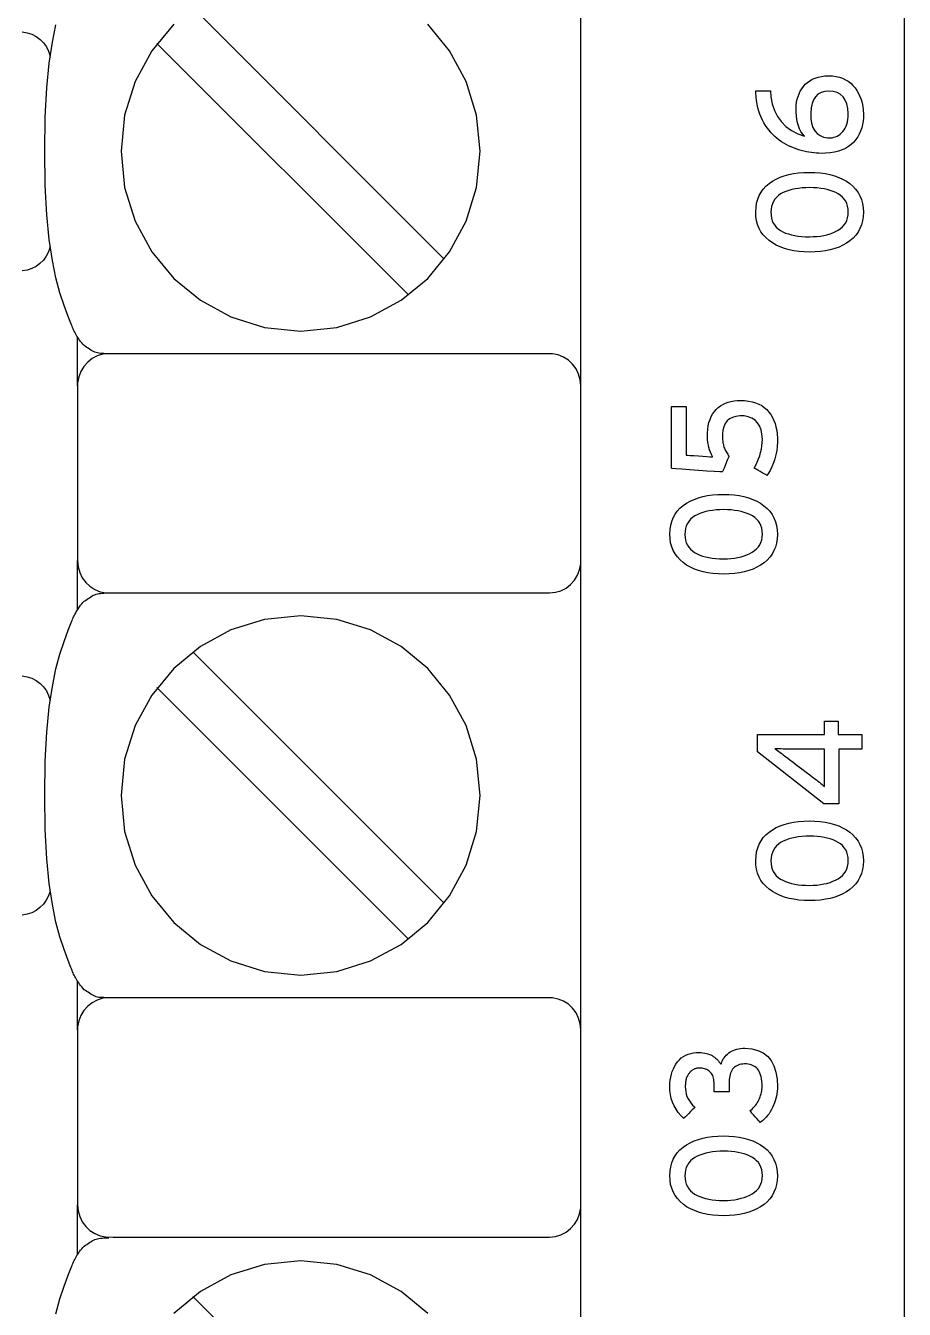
# Model space of a CAD drawing. Extents: x 1 to 47.7, y 0.2 to 33.3.
# Drawn here: x 32.745 to 33.563, y 3.557 to 4.752 of the extents above; entities that cross this region are included whole.
import ezdxf

# ---------------------------------------------------------------- set-up
doc = ezdxf.new("R2010")
doc.units = 0
doc.header["$MEASUREMENT"] = 0
doc.layers.add('4_0_____DWG', color=7, linetype='CONTINUOUS')

msp = doc.modelspace()

# ---------------------------------------------------------------- linework, layer by layer
at = {"layer": '4_0_____DWG'}
for points in [[(33.2621, 3.5129), (33.2621, 3.6054), (33.2621, 3.7045), (33.2621, 3.8098), (33.2621, 3.921), (33.2621, 4.0374), (33.2621, 4.1588), (33.2621, 4.2846), (33.2621, 4.4145), (33.2621, 4.5479), (33.2621, 4.6844), (33.2621, 4.8236)], [(33.5634, 4.8073), (33.5634, 4.7009), (33.5634, 4.5962), (33.5634, 4.4934), (33.5634, 4.3925), (33.5634, 4.2936), (33.5634, 4.1967), (33.5634, 4.102), (33.5634, 4.0093), (33.5634, 3.919), (33.5634, 3.8309), (33.5634, 3.7452), (33.5634, 3.6619), (33.5634, 3.581), (33.5634, 3.5028)], [(33.135, 4.5349), (32.9007, 4.7692)], [(32.8226, 4.4468), (32.8211, 4.4468), (32.8195, 4.4468), (32.8179, 4.4469), (32.8163, 4.447), (32.8148, 4.4471), (32.8133, 4.4472), (32.8119, 4.4475), (32.8107, 4.4478), (32.8096, 4.4482), (32.8083, 4.4488), (32.8071, 4.4495), (32.8058, 4.4502), (32.8045, 4.451), (32.8033, 4.4519), (32.802, 4.4527), (32.8007, 4.4535), (32.7995, 4.4543), (32.7983, 4.4556), (32.7973, 4.4569), (32.7963, 4.4582), (32.7953, 4.4594), (32.7945, 4.4607), (32.7937, 4.4619), (32.7929, 4.4631), (32.7922, 4.4643), (32.7915, 4.4656), (32.7909, 4.4668), (32.7904, 4.4678), (32.7898, 4.4689), (32.7893, 4.47), (32.7888, 4.4711), (32.7883, 4.4723), (32.7877, 4.4736), (32.7871, 4.4751), (32.7846, 4.4814), (32.7808, 4.4917), (32.777, 4.5035), (32.7733, 4.5173), (32.77, 4.5337), (32.7671, 4.5531), (32.7648, 4.5762), (32.7633, 4.6034), (32.7628, 4.6353), (32.7633, 4.6671), (32.7648, 4.6943), (32.7671, 4.7174), (32.77, 4.7369), (32.7733, 4.7532)], [(32.883, 4.7536), (32.8625, 4.7288), (32.847, 4.7004), (32.8373, 4.669), (32.8339, 4.6353), (32.8373, 4.6016), (32.847, 4.5702), (32.8625, 4.5417), (32.883, 4.5169), (32.9078, 4.4965), (32.9362, 4.4811), (32.9676, 4.4713), (33.0013, 4.4679), (33.035, 4.4713), (33.0664, 4.4811), (33.0948, 4.4965), (33.1195, 4.5169), (33.1399, 4.5417), (33.1553, 4.5702), (33.165, 4.6016), (33.1684, 4.6353), (33.165, 4.669), (33.1553, 4.7004), (33.1399, 4.7288), (33.1195, 4.7536)], [(32.7418, 4.7466), (32.7464, 4.7458), (32.7508, 4.7444), (32.7549, 4.7423), (32.7585, 4.7396), (32.7617, 4.7363), (32.7644, 4.7326), (32.7665, 4.7285), (32.7679, 4.724)], [(33.1016, 4.5015), (32.8673, 4.7358)], [(32.7679, 4.5462), (32.7664, 4.5418), (32.7643, 4.5377), (32.7616, 4.534), (32.7584, 4.5308), (32.7548, 4.5281), (32.7508, 4.526), (32.7464, 4.5246), (32.7418, 4.5239)], [(32.7934, 4.4168), (32.7934, 4.4624)], [(32.7934, 4.2084), (32.7934, 4.254)], [(32.8226, 3.8468), (32.8211, 3.8468), (32.8195, 3.8468), (32.8179, 3.8469), (32.8163, 3.847), (32.8148, 3.8471), (32.8133, 3.8472), (32.8119, 3.8475), (32.8107, 3.8478), (32.8096, 3.8482), (32.8083, 3.8488), (32.8071, 3.8495), (32.8058, 3.8502), (32.8045, 3.851), (32.8033, 3.8519), (32.802, 3.8527), (32.8007, 3.8535), (32.7995, 3.8543), (32.7983, 3.8556), (32.7973, 3.8569), (32.7963, 3.8581), (32.7953, 3.8594), (32.7945, 3.8607), (32.7937, 3.8619), (32.7929, 3.8631), (32.7922, 3.8643), (32.7915, 3.8656), (32.7909, 3.8667), (32.7904, 3.8678), (32.7898, 3.8689), (32.7893, 3.87), (32.7888, 3.8711), (32.7883, 3.8723), (32.7877, 3.8736), (32.7871, 3.8751), (32.7846, 3.8814), (32.7808, 3.8917), (32.777, 3.9035), (32.7733, 3.9173), (32.77, 3.9337), (32.7671, 3.9531), (32.7648, 3.9762), (32.7633, 4.0034), (32.7628, 4.0353), (32.7633, 4.0671), (32.7648, 4.0943), (32.7671, 4.1174), (32.77, 4.1369), (32.7733, 4.1532), (32.777, 4.167), (32.7808, 4.1788), (32.7846, 4.1891), (32.7871, 4.1954), (32.7877, 4.1969), (32.7883, 4.1983), (32.7888, 4.1995), (32.7893, 4.2006), (32.7898, 4.2016), (32.7904, 4.2027), (32.7909, 4.2038), (32.7915, 4.2049), (32.7922, 4.2062), (32.7929, 4.2074), (32.7937, 4.2086), (32.7945, 4.2099), (32.7953, 4.2111), (32.7963, 4.2124), (32.7973, 4.2137), (32.7983, 4.215), (32.7995, 4.2162), (32.8007, 4.217), (32.802, 4.2178), (32.8033, 4.2187), (32.8045, 4.2195), (32.8058, 4.2203), (32.8071, 4.2211), (32.8083, 4.2217), (32.8096, 4.2223), (32.8107, 4.2228), (32.8119, 4.2231), (32.8133, 4.2233), (32.8148, 4.2235), (32.8163, 4.2237), (32.8179, 4.2238), (32.8195, 4.2239), (32.8211, 4.2239), (32.8226, 4.2239)], [(33.135, 3.9349), (32.9007, 4.1692)], [(32.7418, 4.1466), (32.7464, 4.1458), (32.7508, 4.1444), (32.7549, 4.1423), (32.7585, 4.1396), (32.7617, 4.1363), (32.7644, 4.1326), (32.7665, 4.1285), (32.7679, 4.124)], [(33.1016, 3.9015), (32.8673, 4.1358)], [(33.5019, 4.0921), (33.5238, 4.0921), (33.5238, 4.0784), (33.5024, 4.0784), (33.5024, 4.0274), (33.4885, 4.0274), (33.4266, 4.0759), (33.4266, 4.0921), (33.4891, 4.0921), (33.4891, 4.1045), (33.5019, 4.1045), (33.5019, 4.0921)], [(32.7679, 3.9462), (32.7664, 3.9418), (32.7643, 3.9377), (32.7616, 3.934), (32.7584, 3.9308), (32.7548, 3.9281), (32.7508, 3.926), (32.7464, 3.9246), (32.7418, 3.9239)], [(32.7934, 3.8168), (32.7934, 3.8624)], [(32.7934, 3.6084), (32.7934, 3.6539)], [(32.7733, 3.5525), (32.777, 3.5663), (32.7808, 3.5781), (32.7846, 3.5883), (32.7871, 3.5947), (32.7877, 3.5962), (32.7883, 3.5975), (32.7888, 3.5987), (32.7893, 3.5998), (32.7898, 3.6009), (32.7904, 3.6019), (32.7909, 3.603), (32.7915, 3.6042), (32.7922, 3.6054), (32.7929, 3.6067), (32.7937, 3.6079), (32.7945, 3.6091), (32.7953, 3.6104), (32.7963, 3.6116), (32.7973, 3.6129), (32.7983, 3.6142), (32.7995, 3.6154), (32.8007, 3.6162), (32.802, 3.6171), (32.8033, 3.6179), (32.8045, 3.6187), (32.8058, 3.6195), (32.8071, 3.6203), (32.8083, 3.621), (32.8096, 3.6216), (32.8107, 3.622), (32.8119, 3.6223), (32.8133, 3.6226), (32.8148, 3.6228), (32.8163, 3.6229), (32.8179, 3.6231), (32.8195, 3.6231), (32.8211, 3.6232), (32.8226, 3.6232)], [(33.1195, 3.5528), (33.0948, 3.5733), (33.0664, 3.5887), (33.035, 3.5984), (33.0013, 3.6018), (32.9676, 3.5984), (32.9362, 3.5887), (32.9078, 3.5733), (32.883, 3.5528)], [(33.135, 3.3342), (32.9007, 3.5684)]]:
    msp.add_lwpolyline(points, dxfattribs=at)
for points in [[(33.4929, 4.7056), (33.4965, 4.7055), (33.4998, 4.705), (33.503, 4.7043), (33.5059, 4.7033), (33.5086, 4.702), (33.5112, 4.7005), (33.5135, 4.6987), (33.5156, 4.6966), (33.5176, 4.6943), (33.5193, 4.6919), (33.5208, 4.6892), (33.5221, 4.6864), (33.5232, 4.6835), (33.5241, 4.6804), (33.5247, 4.6771), (33.5251, 4.6737), (33.5253, 4.6702), (33.5253, 4.6667), (33.525, 4.6634), (33.5245, 4.6602), (33.5237, 4.6571), (33.5227, 4.6542), (33.5215, 4.6514), (33.52, 4.6488), (33.5182, 4.6463), (33.5163, 4.6439), (33.514, 4.6417), (33.5115, 4.6397), (33.5087, 4.638), (33.5055, 4.6366), (33.5021, 4.6354), (33.4984, 4.6345), (33.4944, 4.6339), (33.4901, 4.6335), (33.486, 4.6334), (33.4838, 4.6335), (33.4815, 4.6336), (33.4792, 4.6338), (33.4769, 4.6341), (33.4745, 4.6345), (33.4722, 4.6349), (33.4698, 4.6355), (33.4674, 4.6361), (33.465, 4.6368), (33.4626, 4.6376), (33.4603, 4.6384), (33.458, 4.6394), (33.4557, 4.6405), (33.4535, 4.6416), (33.4513, 4.6429), (33.4491, 4.6442), (33.447, 4.6457), (33.4449, 4.6473), (33.4429, 4.649), (33.441, 4.6509), (33.4392, 4.6529), (33.4374, 4.6549), (33.4358, 4.6571), (33.4342, 4.6594), (33.4327, 4.6618), (33.4313, 4.6643), (33.43, 4.667), (33.4289, 4.6698), (33.4279, 4.6728), (33.4271, 4.6759), (33.4264, 4.6791), (33.4258, 4.6825), (33.4254, 4.6861), (33.4251, 4.6898), (33.4251, 4.6918), (33.4261, 4.6918), (33.4277, 4.6918), (33.4298, 4.6918), (33.4321, 4.6918), (33.4345, 4.6918), (33.4365, 4.6918), (33.438, 4.6918), (33.4387, 4.6918), (33.4392, 4.6861), (33.4404, 4.6794), (33.4425, 4.6732), (33.4453, 4.6676), (33.4489, 4.6627), (33.4532, 4.6583), (33.4584, 4.6546), (33.4643, 4.6515), (33.4703, 4.6494), (33.4686, 4.6515), (33.4671, 4.6538), (33.4658, 4.6563), (33.4648, 4.659), (33.4639, 4.6619), (33.4633, 4.665), (33.4629, 4.6683), (33.4626, 4.6718), (33.4626, 4.6752), (33.4628, 4.6782), (33.4631, 4.681), (33.4637, 4.6838), (33.4645, 4.6864), (33.4654, 4.6889), (33.4665, 4.6913), (33.4679, 4.6936), (33.4694, 4.6957), (33.4712, 4.6978), (33.4731, 4.6995), (33.4753, 4.7011), (33.4777, 4.7024), (33.4804, 4.7036), (33.4832, 4.7044), (33.4862, 4.7051), (33.4895, 4.7055)], [(33.4932, 4.6914), (33.4893, 4.691), (33.4859, 4.69), (33.483, 4.6884), (33.4807, 4.6862), (33.4788, 4.6833), (33.4775, 4.6799), (33.4766, 4.6758), (33.4763, 4.671), (33.4765, 4.666), (33.4771, 4.6615), (33.4783, 4.6576), (33.48, 4.6544), (33.4822, 4.6518), (33.4849, 4.6499), (33.4881, 4.6486), (33.4918, 4.6479), (33.4945, 4.6478), (33.4962, 4.648), (33.4978, 4.6484), (33.4994, 4.6489), (33.5009, 4.6495), (33.5024, 4.6504), (33.5037, 4.6514), (33.505, 4.6525), (33.5063, 4.6539), (33.5074, 4.6554), (33.5084, 4.657), (33.5093, 4.6588), (33.51, 4.6607), (33.5105, 4.6627), (33.5109, 4.665), (33.5111, 4.6673), (33.5112, 4.6704), (33.5108, 4.6753), (33.5098, 4.6795), (33.5083, 4.6831), (33.5064, 4.6861), (33.5038, 4.6884), (33.5008, 4.69), (33.4973, 4.6911)], [(33.475, 4.6157), (33.4801, 4.6156), (33.4851, 4.6152), (33.4897, 4.6146), (33.4942, 4.6136), (33.4983, 4.6125), (33.5023, 4.611), (33.506, 4.6093), (33.5095, 4.6074), (33.5127, 4.6052), (33.5156, 4.6027), (33.5181, 4.6), (33.5203, 4.597), (33.522, 4.5938), (33.5234, 4.5903), (33.5244, 4.5866), (33.5251, 4.5827), (33.5253, 4.5785), (33.5251, 4.5743), (33.5244, 4.5704), (33.5234, 4.5667), (33.522, 4.5633), (33.5203, 4.5601), (33.5182, 4.5572), (33.5157, 4.5545), (33.5128, 4.552), (33.5097, 4.5498), (33.5062, 4.5478), (33.5026, 4.5461), (33.4986, 4.5447), (33.4945, 4.5435), (33.49, 4.5426), (33.4854, 4.542), (33.4804, 4.5416), (33.4753, 4.5415), (33.4701, 4.5416), (33.4652, 4.542), (33.4605, 4.5427), (33.4561, 4.5436), (33.4519, 4.5448), (33.4479, 4.5462), (33.4442, 4.5479), (33.4407, 4.5499), (33.4375, 4.5521), (33.4346, 4.5546), (33.4321, 4.5574), (33.4299, 4.5603), (33.4282, 4.5635), (33.4268, 4.567), (33.4259, 4.5706), (33.4252, 4.5746), (33.425, 4.5787), (33.4253, 4.5829), (33.4259, 4.5869), (33.4269, 4.5906), (33.4282, 4.594), (33.43, 4.5972), (33.4321, 4.6002), (33.4345, 4.6029), (33.4374, 4.6053), (33.4406, 4.6075), (33.444, 4.6094), (33.4477, 4.6111), (33.4516, 4.6125), (33.4558, 4.6137), (33.4602, 4.6146), (33.4649, 4.6152), (33.4698, 4.6156)], [(33.4753, 4.6015), (33.4717, 4.6014), (33.4682, 4.6012), (33.4649, 4.6008), (33.4617, 4.6003), (33.4587, 4.5997), (33.4559, 4.5989), (33.4532, 4.5979), (33.4506, 4.5968), (33.4482, 4.5956), (33.4461, 4.5941), (33.4443, 4.5924), (33.4427, 4.5906), (33.4415, 4.5886), (33.4405, 4.5863), (33.4397, 4.5839), (33.4393, 4.5813), (33.4391, 4.5785), (33.4393, 4.5757), (33.4397, 4.5731), (33.4404, 4.5707), (33.4414, 4.5685), (33.4427, 4.5665), (33.4442, 4.5647), (33.446, 4.5631), (33.4481, 4.5616), (33.4504, 4.5603), (33.4529, 4.5592), (33.4556, 4.5583), (33.4584, 4.5575), (33.4614, 4.5568), (33.4646, 4.5563), (33.4679, 4.5559), (33.4714, 4.5557), (33.475, 4.5557), (33.4786, 4.5558), (33.482, 4.556), (33.4853, 4.5564), (33.4885, 4.5569), (33.4914, 4.5576), (33.4943, 4.5585), (33.4969, 4.5594), (33.4994, 4.5606), (33.5018, 4.5619), (33.504, 4.5633), (33.5059, 4.565), (33.5075, 4.5668), (33.5088, 4.5688), (33.5098, 4.571), (33.5106, 4.5734), (33.511, 4.576), (33.5112, 4.5787), (33.511, 4.5815), (33.5106, 4.5841), (33.5099, 4.5866), (33.5088, 4.5888), (33.5075, 4.5908), (33.506, 4.5926), (33.5041, 4.5943), (33.5019, 4.5957), (33.4996, 4.5969), (33.4971, 4.598), (33.4945, 4.5989), (33.4917, 4.5997), (33.4887, 4.6003), (33.4856, 4.6008), (33.4823, 4.6012), (33.4789, 4.6014)], [(32.8226, 4.4468), (32.817, 4.4463), (32.8118, 4.4447), (32.8071, 4.4422), (32.8029, 4.4389), (32.7993, 4.435), (32.7965, 4.4303), (32.7945, 4.4252), (32.7935, 4.4197), (32.7934, 4.4152), (32.7934, 4.4034), (32.7934, 4.3828), (32.7934, 4.3567), (32.7934, 4.3282), (32.7934, 4.3005), (32.7934, 4.2768), (32.7934, 4.2602), (32.7934, 4.254), (32.7939, 4.2483), (32.7954, 4.2429), (32.7978, 4.238), (32.801, 4.2337), (32.8049, 4.2301), (32.8094, 4.2272), (32.8144, 4.2251), (32.8198, 4.2241), (32.8267, 4.2239), (32.8564, 4.2239), (32.9082, 4.2239), (32.974, 4.2239), (33.0458, 4.2239), (33.1156, 4.2239), (33.1754, 4.2239), (33.2172, 4.2239), (33.2329, 4.2239), (33.2384, 4.2245), (33.2436, 4.226), (33.2484, 4.2285), (33.2526, 4.2318), (33.2562, 4.2358), (33.259, 4.2404), (33.261, 4.2455), (33.262, 4.2511), (33.2621, 4.2556), (33.2621, 4.2674), (33.2621, 4.2879), (33.2621, 4.314), (33.2621, 4.3426), (33.2621, 4.3703), (33.2621, 4.394), (33.2621, 4.4106), (33.2621, 4.4168), (33.2616, 4.4225), (33.2601, 4.4278), (33.2577, 4.4327), (33.2545, 4.437), (33.2506, 4.4407), (33.2461, 4.4436), (33.2411, 4.4456), (33.2357, 4.4467), (33.2288, 4.4468), (33.1991, 4.4468), (33.1473, 4.4468), (33.0815, 4.4468), (33.0097, 4.4468), (32.9399, 4.4468), (32.8801, 4.4468), (32.8383, 4.4468)], [(33.4107, 4.4033), (33.4146, 4.4031), (33.4183, 4.4027), (33.4217, 4.402), (33.4249, 4.4011), (33.4278, 4.3999), (33.4306, 4.3984), (33.433, 4.3967), (33.4353, 4.3947), (33.4373, 4.3924), (33.439, 4.39), (33.4406, 4.3874), (33.4419, 4.3846), (33.443, 4.3817), (33.4439, 4.3786), (33.4446, 4.3753), (33.445, 4.3718), (33.4453, 4.3682), (33.4453, 4.3643), (33.445, 4.3604), (33.4446, 4.3565), (33.4438, 4.3526), (33.4428, 4.3489), (33.4416, 4.3452), (33.4401, 4.3415), (33.4384, 4.338), (33.4364, 4.3345), (33.4355, 4.3334), (33.4346, 4.334), (33.433, 4.3348), (33.4311, 4.3359), (33.4291, 4.3371), (33.4271, 4.3382), (33.4254, 4.3392), (33.4242, 4.3399), (33.4237, 4.3402), (33.4251, 4.3428), (33.4265, 4.3457), (33.4277, 4.3487), (33.4288, 4.3517), (33.4296, 4.3547), (33.4303, 4.3577), (33.4308, 4.3608), (33.4311, 4.3638), (33.4312, 4.3671), (33.4308, 4.3718), (33.43, 4.376), (33.4286, 4.3795), (33.4267, 4.3825), (33.4244, 4.3849), (33.4215, 4.3868), (33.4181, 4.3881), (33.4143, 4.3888), (33.4101, 4.3888), (33.4065, 4.3884), (33.4034, 4.3874), (33.4007, 4.386), (33.3985, 4.3841), (33.3967, 4.3817), (33.3954, 4.3788), (33.3945, 4.3755), (33.3941, 4.3717), (33.394, 4.3691), (33.3941, 4.3678), (33.3942, 4.3665), (33.3943, 4.3653), (33.3944, 4.3641), (33.3946, 4.363), (33.3949, 4.3619), (33.3951, 4.3608), (33.3954, 4.3598), (33.3958, 4.3588), (33.3963, 4.3578), (33.3967, 4.3569), (33.3972, 4.356), (33.3977, 4.355), (33.3983, 4.3542), (33.3989, 4.3533), (33.3995, 4.3524), (33.4001, 4.3516), (33.3999, 4.351), (33.3993, 4.3496), (33.3985, 4.3475), (33.3975, 4.3451), (33.3965, 4.3425), (33.3955, 4.3401), (33.3947, 4.3382), (33.3942, 4.3369), (33.3939, 4.3366), (33.3915, 4.3367), (33.3864, 4.3371), (33.3795, 4.3375), (33.3716, 4.3381), (33.3636, 4.3386), (33.3563, 4.3391), (33.3505, 4.3395), (33.3471, 4.3397), (33.3466, 4.3402), (33.3466, 4.344), (33.3466, 4.3507), (33.3466, 4.3595), (33.3466, 4.3693), (33.3466, 4.3789), (33.3466, 4.3875), (33.3466, 4.394), (33.3466, 4.3974), (33.3468, 4.3976), (33.3479, 4.3976), (33.3496, 4.3976), (33.3518, 4.3976), (33.3541, 4.3976), (33.3564, 4.3976), (33.3584, 4.3976), (33.3598, 4.3976), (33.3604, 4.3976), (33.3604, 4.3963), (33.3604, 4.3923), (33.3604, 4.3862), (33.3604, 4.3789), (33.3604, 4.3712), (33.3604, 4.3639), (33.3604, 4.3578), (33.3604, 4.3537), (33.3604, 4.3524), (33.3615, 4.3523), (33.364, 4.3521), (33.3675, 4.3519), (33.3716, 4.3516), (33.3758, 4.3512), (33.3796, 4.351), (33.3827, 4.3507), (33.3847, 4.3506), (33.3847, 4.3511), (33.3837, 4.353), (33.3828, 4.355), (33.3821, 4.3571), (33.3814, 4.3594), (33.3809, 4.3617), (33.3805, 4.3642), (33.3802, 4.3669), (33.3801, 4.3696), (33.3801, 4.3729), (33.3804, 4.3764), (33.3808, 4.3797), (33.3815, 4.3827), (33.3825, 4.3856), (33.3836, 4.3882), (33.3849, 4.3906), (33.3865, 4.3928), (33.3882, 4.3948), (33.3902, 4.3966), (33.3923, 4.3982), (33.3945, 4.3995), (33.3969, 4.4007), (33.3994, 4.4016), (33.402, 4.4023), (33.4048, 4.4029), (33.4077, 4.4032)], [(33.395, 4.3157), (33.4001, 4.3156), (33.405, 4.3152), (33.4097, 4.3146), (33.4141, 4.3136), (33.4183, 4.3125), (33.4223, 4.311), (33.426, 4.3094), (33.4295, 4.3074), (33.4327, 4.3052), (33.4356, 4.3027), (33.4381, 4.3), (33.4402, 4.297), (33.442, 4.2938), (33.4434, 4.2903), (33.4444, 4.2866), (33.445, 4.2827), (33.4453, 4.2785), (33.445, 4.2743), (33.4444, 4.2704), (33.4434, 4.2667), (33.442, 4.2633), (33.4403, 4.2601), (33.4382, 4.2572), (33.4357, 4.2545), (33.4328, 4.252), (33.4296, 4.2498), (33.4262, 4.2478), (33.4225, 4.2462), (33.4186, 4.2447), (33.4144, 4.2436), (33.41, 4.2426), (33.4053, 4.242), (33.4004, 4.2416), (33.3953, 4.2415), (33.3901, 4.2416), (33.3852, 4.242), (33.3805, 4.2427), (33.376, 4.2436), (33.3718, 4.2448), (33.3679, 4.2462), (33.3642, 4.2479), (33.3607, 4.2499), (33.3574, 4.2522), (33.3546, 4.2546), (33.3521, 4.2574), (33.3499, 4.2603), (33.3482, 4.2635), (33.3468, 4.267), (33.3458, 4.2706), (33.3452, 4.2746), (33.345, 4.2787), (33.3452, 4.2829), (33.3459, 4.2869), (33.3469, 4.2906), (33.3482, 4.294), (33.3499, 4.2972), (33.352, 4.3002), (33.3545, 4.3029), (33.3573, 4.3053), (33.3605, 4.3075), (33.364, 4.3094), (33.3677, 4.3111), (33.3716, 4.3125), (33.3758, 4.3137), (33.3802, 4.3146), (33.3849, 4.3152), (33.3898, 4.3156)], [(33.3953, 4.3015), (33.3916, 4.3014), (33.3882, 4.3012), (33.3849, 4.3008), (33.3817, 4.3003), (33.3787, 4.2997), (33.3758, 4.2989), (33.3731, 4.2979), (33.3706, 4.2968), (33.3682, 4.2956), (33.3661, 4.2941), (33.3643, 4.2925), (33.3627, 4.2906), (33.3614, 4.2886), (33.3604, 4.2863), (33.3597, 4.2839), (33.3593, 4.2813), (33.3591, 4.2785), (33.3593, 4.2757), (33.3597, 4.2731), (33.3604, 4.2707), (33.3614, 4.2685), (33.3627, 4.2665), (33.3642, 4.2647), (33.366, 4.2631), (33.3681, 4.2616), (33.3704, 4.2604), (33.3729, 4.2592), (33.3756, 4.2583), (33.3784, 4.2575), (33.3814, 4.2568), (33.3845, 4.2563), (33.3879, 4.2559), (33.3913, 4.2558), (33.395, 4.2557), (33.3986, 4.2558), (33.402, 4.256), (33.4053, 4.2564), (33.4084, 4.2569), (33.4114, 4.2576), (33.4142, 4.2585), (33.4169, 4.2595), (33.4194, 4.2606), (33.4218, 4.2619), (33.424, 4.2633), (33.4259, 4.265), (33.4275, 4.2668), (33.4288, 4.2688), (33.4298, 4.271), (33.4306, 4.2734), (33.431, 4.276), (33.4312, 4.2787), (33.431, 4.2815), (33.4306, 4.2842), (33.4298, 4.2866), (33.4288, 4.2888), (33.4275, 4.2908), (33.4259, 4.2926), (33.4241, 4.2943), (33.4219, 4.2957), (33.4196, 4.2969), (33.4171, 4.298), (33.4144, 4.2989), (33.4116, 4.2997), (33.4087, 4.3004), (33.4056, 4.3008), (33.4023, 4.3012), (33.3988, 4.3014)], [(33.0013, 3.8679), (33.035, 3.8713), (33.0664, 3.8811), (33.0948, 3.8965), (33.1195, 3.9169), (33.1399, 3.9417), (33.1553, 3.9702), (33.165, 4.0016), (33.1684, 4.0353), (33.165, 4.069), (33.1553, 4.1004), (33.1399, 4.1288), (33.1195, 4.1536), (33.0948, 4.174), (33.0664, 4.1895), (33.035, 4.1992), (33.0013, 4.2026), (32.9676, 4.1992), (32.9362, 4.1895), (32.9078, 4.174), (32.883, 4.1536), (32.8625, 4.1288), (32.847, 4.1004), (32.8373, 4.069), (32.8339, 4.0353), (32.8373, 4.0016), (32.847, 3.9702), (32.8625, 3.9417), (32.883, 3.9169), (32.9078, 3.8965), (32.9362, 3.8811), (32.9676, 3.8713)], [(33.4429, 4.0787), (33.4441, 4.078), (33.4453, 4.0771), (33.4465, 4.0762), (33.4478, 4.0752), (33.4492, 4.0742), (33.4507, 4.0731), (33.4522, 4.072), (33.4538, 4.0708), (33.4548, 4.07), (33.4567, 4.0686), (33.4598, 4.0663), (33.4637, 4.0633), (33.4679, 4.0601), (33.472, 4.057), (33.4754, 4.0544), (33.4777, 4.0527), (33.4786, 4.052), (33.4801, 4.0508), (33.4816, 4.0497), (33.483, 4.0486), (33.4843, 4.0475), (33.4856, 4.0465), (33.4868, 4.0455), (33.4879, 4.0445), (33.489, 4.0436), (33.4892, 4.0444), (33.4892, 4.046), (33.4892, 4.0477), (33.4892, 4.0494), (33.4892, 4.0512), (33.4892, 4.0531), (33.4892, 4.055), (33.4891, 4.057), (33.4891, 4.0585), (33.4891, 4.0597), (33.4891, 4.0621), (33.4891, 4.0652), (33.4891, 4.0687), (33.4891, 4.0721), (33.4891, 4.0752), (33.4891, 4.0774), (33.4891, 4.0783), (33.4883, 4.0784), (33.4856, 4.0784), (33.4815, 4.0784), (33.4767, 4.0784), (33.4717, 4.0784), (33.467, 4.0784), (33.4633, 4.0784), (33.4611, 4.0784), (33.4597, 4.0784), (33.4573, 4.0784), (33.455, 4.0784), (33.4528, 4.0785), (33.4506, 4.0785), (33.4486, 4.0786), (33.4466, 4.0786), (33.4447, 4.0787)], [(33.475, 4.0116), (33.4801, 4.0114), (33.4851, 4.011), (33.4897, 4.0104), (33.4942, 4.0095), (33.4983, 4.0083), (33.5023, 4.0069), (33.506, 4.0052), (33.5095, 4.0032), (33.5127, 4.001), (33.5156, 3.9985), (33.5181, 3.9958), (33.5203, 3.9928), (33.522, 3.9896), (33.5234, 3.9862), (33.5244, 3.9825), (33.5251, 3.9785), (33.5253, 3.9743), (33.5251, 3.9701), (33.5244, 3.9662), (33.5234, 3.9625), (33.522, 3.9591), (33.5203, 3.9559), (33.5182, 3.953), (33.5157, 3.9503), (33.5128, 3.9478), (33.5097, 3.9456), (33.5062, 3.9437), (33.5026, 3.942), (33.4986, 3.9405), (33.4945, 3.9394), (33.49, 3.9385), (33.4854, 3.9378), (33.4804, 3.9374), (33.4753, 3.9373), (33.4701, 3.9374), (33.4652, 3.9378), (33.4605, 3.9385), (33.4561, 3.9394), (33.4519, 3.9406), (33.4479, 3.9421), (33.4442, 3.9438), (33.4407, 3.9457), (33.4375, 3.948), (33.4346, 3.9505), (33.4321, 3.9532), (33.4299, 3.9561), (33.4282, 3.9593), (33.4268, 3.9628), (33.4259, 3.9665), (33.4252, 3.9704), (33.425, 3.9746), (33.4253, 3.9788), (33.4259, 3.9827), (33.4269, 3.9864), (33.4282, 3.9899), (33.43, 3.9931), (33.4321, 3.996), (33.4345, 3.9987), (33.4374, 4.0012), (33.4406, 4.0033), (33.444, 4.0053), (33.4477, 4.0069), (33.4516, 4.0083), (33.4558, 4.0095), (33.4602, 4.0104), (33.4649, 4.011), (33.4698, 4.0114)], [(33.4753, 3.9973), (33.4717, 3.9972), (33.4682, 3.997), (33.4649, 3.9967), (33.4617, 3.9962), (33.4587, 3.9955), (33.4559, 3.9947), (33.4532, 3.9937), (33.4506, 3.9927), (33.4482, 3.9914), (33.4461, 3.9899), (33.4443, 3.9883), (33.4427, 3.9864), (33.4415, 3.9844), (33.4405, 3.9822), (33.4397, 3.9797), (33.4393, 3.9771), (33.4391, 3.9743), (33.4393, 3.9715), (33.4397, 3.9689), (33.4404, 3.9666), (33.4414, 3.9644), (33.4427, 3.9623), (33.4442, 3.9605), (33.446, 3.9589), (33.4481, 3.9574), (33.4504, 3.9562), (33.4529, 3.9551), (33.4556, 3.9541), (33.4584, 3.9533), (33.4614, 3.9526), (33.4646, 3.9521), (33.4679, 3.9518), (33.4714, 3.9516), (33.475, 3.9515), (33.4786, 3.9516), (33.482, 3.9518), (33.4853, 3.9522), (33.4885, 3.9528), (33.4914, 3.9534), (33.4943, 3.9543), (33.4969, 3.9553), (33.4994, 3.9564), (33.5018, 3.9577), (33.504, 3.9592), (33.5059, 3.9608), (33.5075, 3.9626), (33.5088, 3.9646), (33.5098, 3.9668), (33.5106, 3.9692), (33.511, 3.9718), (33.5112, 3.9746), (33.511, 3.9774), (33.5106, 3.98), (33.5099, 3.9824), (33.5088, 3.9846), (33.5075, 3.9866), (33.506, 3.9885), (33.5041, 3.9901), (33.5019, 3.9915), (33.4996, 3.9928), (33.4971, 3.9938), (33.4945, 3.9948), (33.4917, 3.9955), (33.4887, 3.9962), (33.4856, 3.9967), (33.4823, 3.997), (33.4789, 3.9972)], [(32.8226, 3.8468), (32.817, 3.8463), (32.8118, 3.8447), (32.8071, 3.8422), (32.8029, 3.8389), (32.7993, 3.8349), (32.7965, 3.8303), (32.7945, 3.8252), (32.7935, 3.8197), (32.7934, 3.8152), (32.7934, 3.8034), (32.7934, 3.7828), (32.7934, 3.7567), (32.7934, 3.7282), (32.7934, 3.7005), (32.7934, 3.6768), (32.7934, 3.6602), (32.7934, 3.6539), (32.7939, 3.6482), (32.7954, 3.6429), (32.7978, 3.638), (32.801, 3.6337), (32.8049, 3.6301), (32.8094, 3.6272), (32.8144, 3.6251), (32.8198, 3.6241), (32.8267, 3.6239), (32.8564, 3.6239), (32.9082, 3.6239), (32.974, 3.6239), (33.0458, 3.6239), (33.1156, 3.6239), (33.1754, 3.6239), (33.2172, 3.6239), (33.2329, 3.6239), (33.2384, 3.6245), (33.2436, 3.626), (33.2484, 3.6285), (33.2526, 3.6318), (33.2562, 3.6358), (33.259, 3.6404), (33.261, 3.6455), (33.262, 3.6511), (33.2621, 3.6556), (33.2621, 3.6674), (33.2621, 3.6879), (33.2621, 3.714), (33.2621, 3.7426), (33.2621, 3.7703), (33.2621, 3.794), (33.2621, 3.8106), (33.2621, 3.8168), (33.2616, 3.8225), (33.2601, 3.8278), (33.2577, 3.8327), (33.2545, 3.837), (33.2506, 3.8407), (33.2461, 3.8436), (33.2411, 3.8456), (33.2357, 3.8467), (33.2288, 3.8468), (33.1991, 3.8468), (33.1473, 3.8468), (33.0815, 3.8468), (33.0097, 3.8468), (32.9399, 3.8468), (32.8801, 3.8468), (32.8383, 3.8468)], [(33.4149, 3.7998), (33.4213, 3.7993), (33.427, 3.7978), (33.4319, 3.7955), (33.4361, 3.7924), (33.4394, 3.7883), (33.442, 3.7834), (33.4439, 3.7776), (33.445, 3.7709), (33.4453, 3.7642), (33.4452, 3.7619), (33.445, 3.7597), (33.4447, 3.7574), (33.4443, 3.7552), (33.4437, 3.753), (33.4431, 3.7509), (33.4424, 3.7488), (33.4416, 3.7466), (33.4407, 3.7446), (33.4397, 3.7426), (33.4386, 3.7406), (33.4374, 3.7388), (33.4361, 3.7371), (33.4347, 3.7355), (33.4333, 3.734), (33.4317, 3.7326), (33.4301, 3.7313), (33.4291, 3.7307), (33.4285, 3.7314), (33.4275, 3.7326), (33.426, 3.7342), (33.4245, 3.736), (33.4229, 3.7378), (33.4215, 3.7394), (33.4204, 3.7407), (33.4198, 3.7413), (33.4205, 3.742), (33.4217, 3.7431), (33.4228, 3.7442), (33.4238, 3.7454), (33.4248, 3.7465), (33.4257, 3.7478), (33.4265, 3.749), (33.4273, 3.7503), (33.428, 3.7517), (33.4286, 3.7531), (33.4291, 3.7545), (33.4296, 3.7559), (33.43, 3.7573), (33.4303, 3.7587), (33.4306, 3.7601), (33.4308, 3.7615), (33.4309, 3.7629), (33.4309, 3.7644), (33.4309, 3.7667), (33.4307, 3.769), (33.4305, 3.7712), (33.4301, 3.7732), (33.4296, 3.775), (33.429, 3.7766), (33.4283, 3.7781), (33.4275, 3.7794), (33.4266, 3.7806), (33.4256, 3.7816), (33.4245, 3.7824), (33.4234, 3.7832), (33.4221, 3.7838), (33.4208, 3.7843), (33.4194, 3.7847), (33.4179, 3.785), (33.4163, 3.7852), (33.4146, 3.7852), (33.413, 3.7851), (33.4115, 3.7849), (33.41, 3.7845), (33.4087, 3.7841), (33.4074, 3.7835), (33.4063, 3.7829), (33.4053, 3.7821), (33.4043, 3.7812), (33.4035, 3.7802), (33.4028, 3.779), (33.4022, 3.7778), (33.4016, 3.7765), (33.4012, 3.7752), (33.4008, 3.7738), (33.4006, 3.7723), (33.4004, 3.7707), (33.4003, 3.7691), (33.4003, 3.768), (33.4003, 3.7675), (33.4003, 3.7665), (33.4003, 3.7652), (33.4003, 3.7637), (33.4003, 3.7622), (33.4003, 3.7609), (33.4003, 3.7599), (33.4003, 3.7594), (33.4001, 3.7593), (33.3991, 3.7593), (33.3974, 3.7593), (33.3952, 3.7593), (33.3929, 3.7593), (33.3905, 3.7593), (33.3885, 3.7593), (33.387, 3.7593), (33.3862, 3.7593), (33.3862, 3.7595), (33.3862, 3.7601), (33.3862, 3.7612), (33.3862, 3.7626), (33.3862, 3.7641), (33.3862, 3.7655), (33.3862, 3.7667), (33.3862, 3.7676), (33.3862, 3.768), (33.3861, 3.7693), (33.386, 3.7707), (33.3857, 3.772), (33.3854, 3.7732), (33.385, 3.7743), (33.3844, 3.7754), (33.3838, 3.7764), (33.383, 3.7772), (33.3821, 3.778), (33.3813, 3.7787), (33.3803, 3.7793), (33.3794, 3.7799), (33.3784, 3.7803), (33.3773, 3.7807), (33.3762, 3.7809), (33.375, 3.7811), (33.3739, 3.7812), (33.3727, 3.7813), (33.3723, 3.7813), (33.3718, 3.7812), (33.3713, 3.7812), (33.3708, 3.7811), (33.3703, 3.7811), (33.3697, 3.781), (33.3692, 3.7808), (33.3687, 3.7807), (33.3681, 3.7806), (33.3676, 3.7803), (33.3671, 3.7801), (33.3666, 3.7798), (33.3661, 3.7795), (33.3656, 3.7791), (33.3652, 3.7787), (33.3647, 3.7783), (33.3642, 3.7779), (33.3638, 3.7775), (33.3633, 3.777), (33.3629, 3.7764), (33.3625, 3.7759), (33.3621, 3.7753), (33.3617, 3.7747), (33.3614, 3.774), (33.361, 3.7733), (33.3607, 3.7726), (33.3604, 3.7718), (33.3602, 3.771), (33.36, 3.7701), (33.3598, 3.7692), (33.3597, 3.7682), (33.3595, 3.7672), (33.3595, 3.7661), (33.3594, 3.765), (33.3594, 3.7639), (33.3595, 3.7618), (33.3598, 3.7594), (33.3603, 3.7571), (33.361, 3.7549), (33.362, 3.7528), (33.3632, 3.7508), (33.3646, 3.7488), (33.3663, 3.7469), (33.3681, 3.7451), (33.3682, 3.7446), (33.3673, 3.7437), (33.3659, 3.7423), (33.3643, 3.7407), (33.3626, 3.7389), (33.3609, 3.7372), (33.3595, 3.7358), (33.3585, 3.7348), (33.3582, 3.7344), (33.3554, 3.7372), (33.3529, 3.74), (33.3508, 3.743), (33.349, 3.7462), (33.3476, 3.7495), (33.3464, 3.753), (33.3456, 3.7566), (33.3451, 3.7604), (33.345, 3.7642), (33.3451, 3.7672), (33.3454, 3.7701), (33.3459, 3.7729), (33.3465, 3.7756), (33.3473, 3.7781), (33.3483, 3.7806), (33.3494, 3.7829), (33.3507, 3.7851), (33.3522, 3.7872), (33.3539, 3.7891), (33.3557, 3.7907), (33.3577, 3.7921), (33.3598, 3.7933), (33.3621, 3.7943), (33.3645, 3.795), (33.3671, 3.7956), (33.3698, 3.7958), (33.3722, 3.7959), (33.3741, 3.7958), (33.3758, 3.7956), (33.3775, 3.7953), (33.3791, 3.795), (33.3805, 3.7946), (33.3819, 3.7941), (33.3832, 3.7936), (33.3844, 3.7929), (33.3855, 3.7922), (33.3866, 3.7915), (33.3876, 3.7906), (33.3885, 3.7898), (33.3894, 3.7889), (33.3903, 3.7879), (33.391, 3.7869), (33.3918, 3.7859), (33.3925, 3.7848), (33.393, 3.7856), (33.3935, 3.787), (33.3941, 3.7884), (33.3948, 3.7898), (33.3957, 3.791), (33.3966, 3.7922), (33.3976, 3.7933), (33.3988, 3.7944), (33.4, 3.7954), (33.4013, 3.7963), (33.4026, 3.7971), (33.4041, 3.7978), (33.4057, 3.7984), (33.4073, 3.7989), (33.4091, 3.7993), (33.4109, 3.7996), (33.4129, 3.7997)], [(33.395, 3.7181), (33.4001, 3.7179), (33.405, 3.7175), (33.4097, 3.7169), (33.4141, 3.716), (33.4183, 3.7148), (33.4223, 3.7134), (33.426, 3.7117), (33.4295, 3.7097), (33.4327, 3.7075), (33.4356, 3.705), (33.4381, 3.7023), (33.4402, 3.6994), (33.442, 3.6961), (33.4434, 3.6927), (33.4444, 3.689), (33.445, 3.685), (33.4453, 3.6808), (33.445, 3.6766), (33.4444, 3.6727), (33.4434, 3.6691), (33.442, 3.6656), (33.4403, 3.6624), (33.4382, 3.6595), (33.4357, 3.6568), (33.4328, 3.6543), (33.4296, 3.6521), (33.4262, 3.6502), (33.4225, 3.6485), (33.4186, 3.6471), (33.4144, 3.6459), (33.41, 3.645), (33.4053, 3.6443), (33.4004, 3.6439), (33.3953, 3.6438), (33.3901, 3.6439), (33.3852, 3.6443), (33.3805, 3.645), (33.376, 3.6459), (33.3718, 3.6471), (33.3679, 3.6486), (33.3642, 3.6503), (33.3607, 3.6522), (33.3574, 3.6545), (33.3546, 3.657), (33.3521, 3.6597), (33.3499, 3.6627), (33.3482, 3.6659), (33.3468, 3.6693), (33.3458, 3.673), (33.3452, 3.6769), (33.345, 3.6811), (33.3452, 3.6853), (33.3459, 3.6892), (33.3469, 3.6929), (33.3482, 3.6964), (33.3499, 3.6996), (33.352, 3.7025), (33.3545, 3.7052), (33.3573, 3.7077), (33.3605, 3.7099), (33.364, 3.7118), (33.3677, 3.7134), (33.3716, 3.7149), (33.3758, 3.716), (33.3802, 3.7169), (33.3849, 3.7175), (33.3898, 3.7179)], [(33.3953, 3.7038), (33.3916, 3.7038), (33.3882, 3.7035), (33.3849, 3.7032), (33.3817, 3.7027), (33.3787, 3.702), (33.3758, 3.7012), (33.3731, 3.7003), (33.3706, 3.6992), (33.3682, 3.6979), (33.3661, 3.6964), (33.3643, 3.6948), (33.3627, 3.6929), (33.3614, 3.6909), (33.3604, 3.6887), (33.3597, 3.6862), (33.3593, 3.6836), (33.3591, 3.6808), (33.3593, 3.678), (33.3597, 3.6755), (33.3604, 3.6731), (33.3614, 3.6709), (33.3627, 3.6689), (33.3642, 3.667), (33.366, 3.6654), (33.3681, 3.664), (33.3704, 3.6627), (33.3729, 3.6616), (33.3756, 3.6606), (33.3784, 3.6598), (33.3814, 3.6591), (33.3845, 3.6586), (33.3879, 3.6583), (33.3913, 3.6581), (33.395, 3.658), (33.3986, 3.6581), (33.402, 3.6583), (33.4053, 3.6587), (33.4084, 3.6593), (33.4114, 3.66), (33.4142, 3.6608), (33.4169, 3.6618), (33.4194, 3.6629), (33.4218, 3.6642), (33.424, 3.6657), (33.4259, 3.6673), (33.4275, 3.6691), (33.4288, 3.6712), (33.4298, 3.6734), (33.4306, 3.6757), (33.431, 3.6783), (33.4312, 3.6811), (33.431, 3.6839), (33.4306, 3.6865), (33.4298, 3.6889), (33.4288, 3.6911), (33.4275, 3.6932), (33.4259, 3.695), (33.4241, 3.6966), (33.4219, 3.6981), (33.4196, 3.6993), (33.4171, 3.7004), (33.4144, 3.7013), (33.4116, 3.7021), (33.4087, 3.7027), (33.4056, 3.7032), (33.4023, 3.7035), (33.3988, 3.7038)]]:
    msp.add_lwpolyline(points, close=True, dxfattribs=at)

doc.saveas('drawing.dxf')
